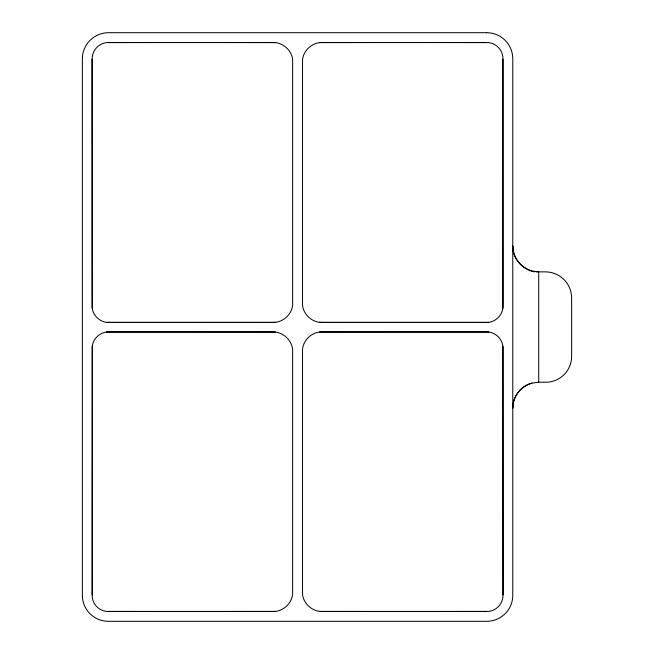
<?xml version="1.0" encoding="UTF-8"?>
<svg xmlns="http://www.w3.org/2000/svg" width="654" height="654" viewBox="0 0 654 654"><rect width="100%" height="100%" fill="white"/><g stroke="black" fill="none" stroke-linecap="round" stroke-linejoin="round"><path stroke-width="0.98" d="M92.124 595.034L92.263 346.252C93.187 338.265 100.585 331.774 108.629 331.905L272.816 331.905C282.553 331.75 291.504 339.598 292.616 349.269L292.624 594.372C291.521 603.936 282.667 611.694 273.045 611.539L106.193 611.384A16.162 16.162 0 0 1 92.279 597.47L92.263 346.252M502.877 308.124L502.861 56.653A16.301 16.301 0 0 0 488.824 42.616L322.144 42.461C312.498 42.306 303.628 50.08 302.524 59.661L302.524 305.402C303.619 314.901 312.416 322.618 321.981 322.471L486.519 322.471C495.34 322.651 503.204 314.787 503.016 305.966L503.016 59.105M92.124 59.212L92.279 56.751A16.407 16.407 0 0 1 106.414 42.616L273.11 42.461C282.7 42.306 291.521 50.039 292.624 59.571L292.624 305.312C291.521 314.868 282.675 322.618 273.061 322.471L108.629 322.471C99.809 322.651 91.936 314.787 92.124 305.966L92.124 59.212L92.263 308.116M503.016 594.993L502.861 597.429A16.211 16.211 0 0 1 488.906 611.384L322.12 611.539C312.489 611.694 303.628 603.92 302.524 594.355L302.524 348.999C303.619 339.483 312.432 331.75 322.013 331.905L486.592 331.905C495.372 331.717 503.204 339.549 503.016 348.337L503.016 594.993L502.877 346.187M531.996 383.113C520.919 385.95 512.646 396.725 512.777 408.161A25.939 25.939 0 0 1 531.996 383.113L538.716 382.23L545.788 382.23A25.849 25.849 0 0 0 571.637 356.381L571.637 298.077A26.209 26.209 0 0 0 545.428 271.868L536.247 271.868M319.561 42.624L486.372 42.461M106.471 322.324L275.636 322.299M319.422 322.299L488.669 322.324M106.471 332.044L275.424 332.077M319.446 332.077L488.734 332.044M108.629 611.539L275.62 611.376M108.875 42.461L275.677 42.624M319.544 611.376L486.47 611.539M534.604 271.868C522.489 269.481 512.556 258.485 512.777 245.929A25.939 25.939 0 0 0 531.996 270.985L538.716 271.868L538.716 382.23M486.69 32.7L108.556 32.7A26.193 26.193 0 0 0 82.363 58.893L82.363 595.353A25.947 25.947 0 0 0 108.311 621.3L486.789 621.3A25.988 25.988 0 0 0 512.777 595.312L512.777 58.786A26.086 26.086 0 0 0 486.69 32.7"/></g></svg>
